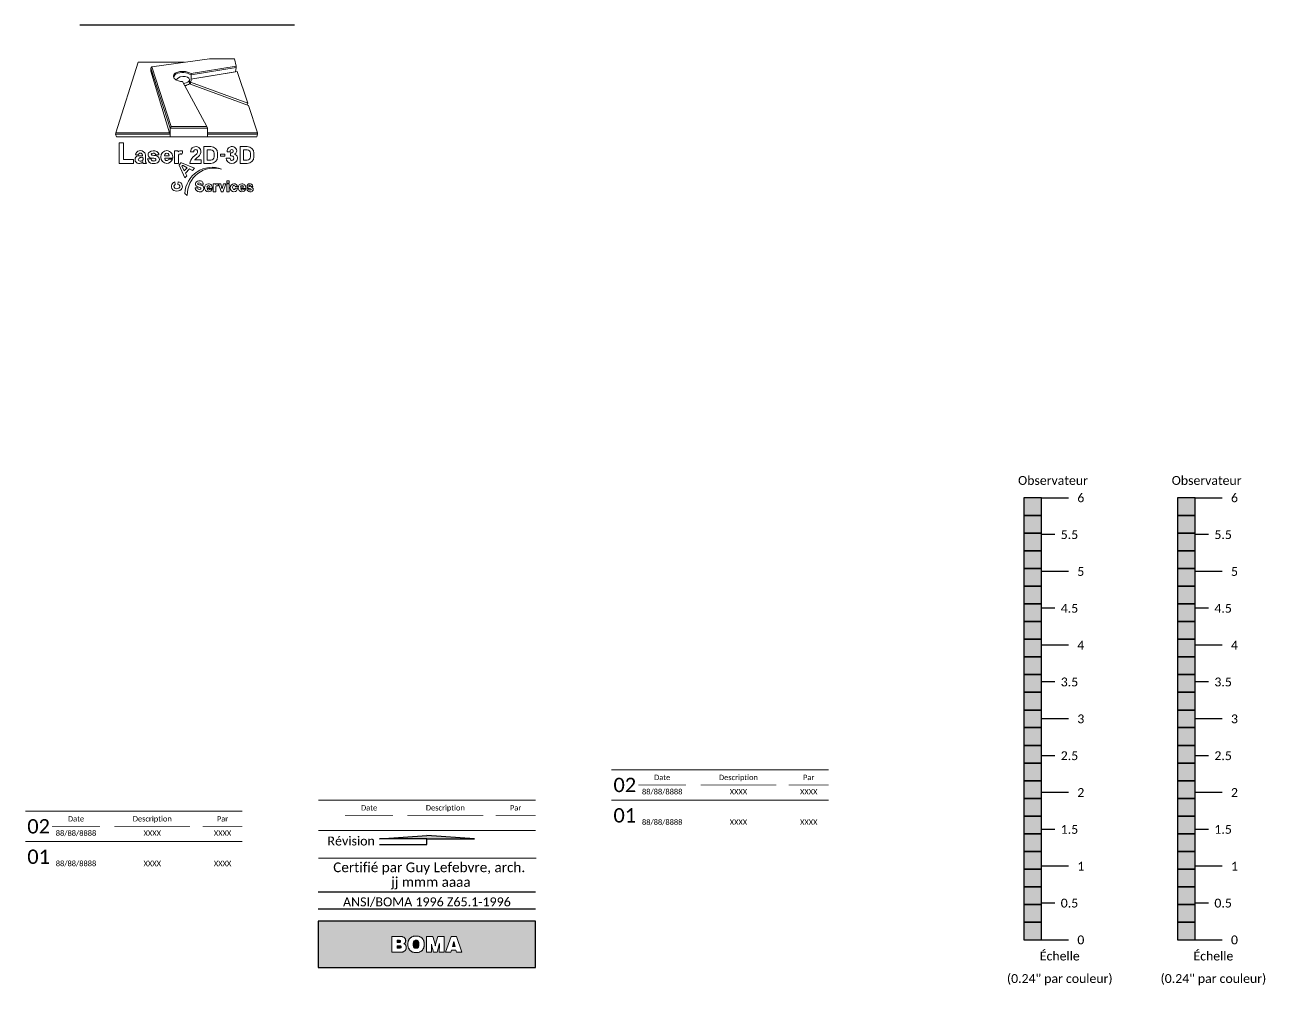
# Paper-space layout 'A0-IMPERIAL' of a CAD drawing. Header units: inches. Extents: x 0 to 75.8, y 0 to 33.1.
# Drawn here: x 48.19 to 75.79, y 11.23 to 32.61 of the extents above; entities that cross this region are included whole.
import ezdxf
from ezdxf.enums import TextEntityAlignment as Align

# ---------------------------------------------------------------- set-up
doc = ezdxf.new("R2010")
doc.units = ezdxf.units.IN
doc.header["$LTSCALE"] = 25
doc.header["$MEASUREMENT"] = 0
doc.layers.add('CARTOUCHE', color=7, linetype='Continuous')
doc.styles.add('Cartouche', font='calibri.ttf')

# ---------------------------------------------------------------- blocks, each defined once
blk = doc.blocks.new('GEN-LOGO-NOIR&BLANC')
at = {"lineweight": 15}
for p, q in [((0, 0), (-12.59, -39.8)), ((0, 0), (26.27, 0)), ((7.71, -2.63), (40.3, 1.99)), ((40.3, 1.99), (54.42, 1.99)), ((54.42, 1.99), (55.34, -2.22)), ((7.14, -5.08), (7.16, -3.27)), ((7.14, -5.08), (17.8, -39.8)), ((7.16, -3.27), (7.71, -2.63)), ((7.16, -3.27), (18.04, -37.24)), ((18.6, -36.29), (7.71, -2.63)), ((29.86, -9.48), (56.05, -5.17)), ((29.86, -9.48), (55.09, -5.33)), ((55.34, -2.22), (30.01, -6.39)), ((30.01, -7.17), (55.34, -3)), ((55.34, -3), (30.01, -7.17)), ((30.01, -6.39), (30.01, -7.17)), ((55.09, -5.33), (55.34, -3)), ((55.34, -2.22), (55.34, -3)), ((61.97, -23.18), (56.05, -5.17)), ((25.08, -10.79), (38.88, -36.29)), ((29.05, -9.91), (29.05, -12.08)), ((29.05, -12.08), (62.35, -24.34)), ((29.05, -12.08), (29.63, -12.29)), ((29.63, -11.27), (61.97, -23.18)), ((29.63, -11.27), (29.63, -12.29)), ((29.63, -12.29), (29.63, -11.27)), ((61.97, -23.18), (61.64, -24.08)), ((67.43, -39.8), (62.35, -24.34)), ((-12.73, -40.58), (-12.59, -39.8)), ((-12.73, -40.58), (18.04, -40.58)), ((-12.73, -40.58), (-12.32, -42.23)), ((-12.59, -39.8), (17.8, -39.8)), ((17.8, -39.8), (18.04, -40.58)), ((18.6, -36.29), (18.04, -37.24)), ((18.04, -37.24), (39.2, -37.24)), ((18.04, -37.24), (18.04, -42.23)), ((18.04, -37.24), (39.2, -37.24)), ((38.88, -36.29), (18.6, -36.29)), ((38.88, -36.29), (39.2, -37.24)), ((39.2, -37.24), (39.2, -39.17)), ((39.2, -39.17), (39.2, -42.23)), ((39.2, -39.8), (67.43, -39.8)), ((39.2, -40.58), (67.48, -40.58)), ((67.48, -40.58), (67.02, -42.23)), ((67.43, -39.8), (67.48, -40.58)), ((-12.32, -42.23), (67.02, -42.23)), ((-8.3, -45.47), (-10.82, -45.47)), ((-10.82, -45.47), (-10.82, -57.2)), ((-8.3, -54.98), (-8.3, -45.47)), ((30.06, -48.9), (29.93, -49.14)), ((37.07, -57.2), (37.07, -47.67)), ((37.07, -47.67), (41.15, -47.67)), ((50.51, -49.14), (50.64, -48.9)), ((57.59, -57.2), (57.59, -47.67)), ((57.59, -47.67), (61.68, -47.67)), ((-2.65, -54.98), (-8.3, -54.98)), ((-2.65, -57.2), (-2.65, -54.98)), ((-1.43, -52.32), (0.12, -52.32)), ((2.42, -52.8), (1.27, -52.8)), ((2.76, -54.28), (2.76, -54.94)), ((2.76, -54.28), (2.76, -54.28)), ((4.15, -56.22), (4.15, -52.56)), ((7.38, -54.6), (5.35, -54.6)), ((10.01, -52.28), (11.72, -52.28)), ((14.89, -52.9), (17.51, -52.9)), ((15.23, -54.2), (19.52, -54.2)), ((19.4, -54.69), (17.29, -54.69)), ((22.56, -50), (20.57, -50)), ((20.57, -50), (20.57, -57.2)), ((22.56, -50.7), (22.56, -50)), ((22.79, -57.2), (22.79, -52.56)), ((25, -50), (24, -50)), ((25, -51.27), (25, -50)), ((29.65, -50.67), (31.38, -50.67)), ((33.1, -51.69), (30.97, -53.69)), ((35.54, -55.21), (31.89, -55.21)), ((32.13, -54.97), (32.61, -54.52)), ((32.61, -54.52), (34.61, -52.65)), ((35.54, -57.2), (35.54, -55.21)), ((39.05, -49.46), (41.15, -49.46)), ((39.05, -55.38), (39.05, -49.46)), ((41.15, -55.38), (39.05, -55.38)), ((42.97, -51.4), (42.97, -53.46)), ((44.89, -51.4), (44.89, -53.46)), ((46.58, -51.87), (46.58, -53.14)), ((48.98, -51.87), (46.58, -51.87)), ((46.58, -53.14), (48.98, -53.14)), ((48.98, -53.14), (48.98, -51.87)), ((49.68, -54.17), (52.04, -54.17)), ((51.96, -50.67), (50.22, -50.67)), ((52.04, -54.17), (52.04, -54.41)), ((52.16, -52.83), (52.16, -51.23)), ((52.16, -51.23), (52.62, -51.23)), ((52.75, -52.83), (52.16, -52.83)), ((59.58, -49.46), (59.58, -55.38)), ((61.68, -49.46), (59.58, -49.46)), ((59.58, -55.38), (61.68, -55.38)), ((63.49, -53.46), (63.49, -51.4)), ((65.42, -51.4), (65.42, -53.46)), ((-10.82, -57.2), (-2.65, -57.2)), ((0.23, -57.2), (0.97, -57.2)), ((2.68, -56.48), (2.68, -57.2)), ((2.68, -57.2), (4.76, -57.2)), ((4.76, -57.2), (4.15, -56.22)), ((7.92, -57.2), (9.17, -57.2)), ((20.57, -57.2), (22.79, -57.2)), ((26.44, -65.41), (23.22, -58.14)), ((23.3, -57.75), (24.11, -56.92)), ((24.5, -56.84), (31.83, -59.94)), ((26.04, -61.31), (24.79, -58.97)), ((24.85, -58.55), (24.94, -58.46)), ((25.36, -58.39), (27.71, -59.61)), ((27.71, -59.61), (26.04, -61.31)), ((29.11, -60.32), (26.78, -62.69)), ((26.78, -62.69), (27.6, -64.23)), ((30.67, -61.12), (29.11, -60.32)), ((29.14, -57.2), (35.54, -57.2)), ((31.83, -59.94), (30.67, -61.12)), ((41.15, -57.2), (37.07, -57.2)), ((61.68, -57.2), (57.59, -57.2)), ((20.8, -67.65), (21, -69.07)), ((22.45, -69.06), (22.61, -67.59)), ((27.6, -64.23), (26.44, -65.41)), ((35.49, -69.41), (33.93, -69.07)), ((35.47, -68.98), (36.87, -68.98)), ((43.67, -68.63), (42.35, -68.63)), ((42.35, -68.63), (42.35, -73.28)), ((43.67, -69.04), (43.67, -68.63)), ((45.23, -68.63), (44.57, -68.63)), ((45.23, -69.47), (45.23, -68.63)), ((46.71, -68.63), (45.38, -68.63)), ((45.38, -68.79), (45.38, -68.63)), ((45.38, -68.79), (46.9, -73.05)), ((47.36, -71.32), (46.71, -68.63)), ((48.2, -68.63), (47.55, -71.32)), ((48, -73.05), (49.59, -68.63)), ((49.59, -68.63), (48.2, -68.63)), ((50.2, -67.03), (51.52, -67.03)), ((50.2, -68.32), (50.2, -67.03)), ((51.52, -68.32), (50.2, -68.32)), ((50.2, -68.7), (51.52, -68.7)), ((50.2, -73.21), (50.2, -68.7)), ((51.52, -67.03), (51.52, -68.32)), ((51.52, -68.7), (51.52, -73.21)), ((27.79, -75.3), (26.44, -74.1)), ((33.67, -71.02), (32.22, -71.02)), ((33.76, -70.46), (35.2, -70.91)), ((34.56, -73.28), (34.94, -73.28)), ((38.9, -70.51), (40.52, -70.51)), ((39.1, -71.38), (41.84, -71.38)), ((41.77, -71.64), (40.38, -71.64)), ((42.35, -73.28), (43.82, -73.28)), ((43.82, -73.28), (43.82, -70.3)), ((47.24, -73.28), (47.67, -73.28)), ((47.48, -71.37), (47.43, -71.37)), ((51.52, -73.21), (50.2, -73.21)), ((56.13, -70.27), (54.83, -70.27)), ((54.92, -71.2), (56.23, -71.2)), ((57.89, -70.51), (59.5, -70.51)), ((58.08, -71.38), (60.82, -71.38)), ((60.76, -71.64), (59.36, -71.64)), ((62.51, -71.6), (61.41, -71.6)), ((62.55, -71.23), (63.59, -71.55)), ((63.82, -70.43), (62.69, -70.18)), ((63.14, -73.28), (63.41, -73.28)), ((63.79, -70.15), (64.84, -70.15))]:
    blk.add_line(p, q, dxfattribs=at)
at = {"color": 7, "lineweight": 15}
for p, q in [((-10.82, -57.2), (-10.82, -45.47)), ((-10.82, -45.47), (-8.3, -45.47)), ((-8.3, -45.47), (-8.3, -54.98)), ((0.12, -52.32), (-1.43, -52.32)), ((4.15, -52.56), (4.15, -56.22)), ((11.72, -52.28), (10.01, -52.28))]:
    blk.add_line(p, q, dxfattribs=at)
at = {"lineweight": 15}
for centre, radius, start, end in [((22.15, -7.89), 2.13, 112.60587, 231.59856), ((22.57, -8.7), 2.41, 117.83539, 179.2629), ((22.57, -8.7), 2.41, 117.83539, 179.2629), ((25.22, -14.6), 9.5, 59.74244, 114.23178), ((25.22, -14.6), 9.5, 114.15275, 114.23178), ((25.17, -14.81), 9.05, 57.66635, 114.28836), ((25.17, -14.81), 9.05, 57.66635, 114.28836), ((22.15, -7.89), 2.13, 201.25434, 231.59856), ((24.68, -4.16), 6.64, 234.50764, 273.4517), ((24.68, -4.16), 6.64, 234.50764, 244.57681), ((25.48, -7.16), 6.08, 278.40671, 305.99941), ((25.17, -18.81), 9.05, 59.63521, 64.58482), ((27.15, -10.05), 2.76, 333.63174, 11.77005), ((27.15, -10.05), 2.76, 333.63174, 11.77005), ((32.51, -50.71), 3.04, 26.62656, 143.56289), ((41.15, -51.4), 3.74, 0, 90), ((52.99, -50.5), 2.85, 23.99379, 145.78252), ((61.68, -51.4), 3.74, 0, 90), ((0.36, -54.98), 2.1, 97.75793, 181.83311), ((0.33, -55.13), 2.07, 177.89375, 267.24991), ((0.94, -52.36), 2.37, 98.65133, 178.97653), ((1.71, -64.21), 11.42, 92.22517, 98.23997), ((0.87, -54.98), 0.795, 132.12554, 244.8902), ((1.19, -52.47), 1.08, 109.28443, 171.98934), ((2.32, -56.93), 3.22, 92.68989, 127.89893), ((1.3, -54), 1.86, 245.84157, 313.54695), ((1.26, -53.02), 3.08, 36.73638, 102.6442), ((1.28, -52.63), 1.26, 37.8505, 110.78248), ((2.19, -54.28), 0.564, 0, 92.68989), ((1.41, -52.48), 1.06, 342.45344, 35.86742), ((2.19, -54.94), 0.564, 313.54168, 360), ((1.78, -52.53), 2.37, 359.36877, 34.85331), ((8.1, -54.45), 2.75, 183.18518, 266.38046), ((7.36, -52.18), 1.74, 125.62813, 208.99602), ((7.95, -51.78), 2.46, 210.50158, 272.23103), ((8.76, -54.1), 4.12, 64.32428, 125.87147), ((8.47, -54.7), 1.09, 174.95161, 262.65631), ((7.97, -51.98), 0.533, 115.1047, 252.51077), ((8.48, -53.05), 1.72, 26.57677, 115.38535), ((3.91, -90.27), 37.99, 80.74816, 84.10625), ((8.04, -60.56), 6.32, 75.17867, 89.94075), ((9.16, -43.81), 12, 266.07155, 267.70621), ((8.74, -54.02), 1.79, 268.05283, 312.03593), ((9.47, -54.99), 0.583, 323.11421, 71.26196), ((9.78, -54.96), 2.19, 2.14709, 83.97461), ((9.75, -54.87), 2.22, 281.52008, 0.01468), ((9.24, -52.51), 2.49, 5.36515, 58.46859), ((16.4, -53.57), 3.64, 93.65228, 266.34772), ((16.2, -52.77), 1.32, 354.33277, 185.66723), ((15.23, -54.41), 0.211, 90, 178.51783), ((16.17, -54.44), 1.15, 178.51783, 347.35222), ((15.94, -53.57), 3.64, 349.98813, 86.34772), ((15.94, -53.57), 3.64, 273.65228, 342.07854), ((24.1, -52.03), 2.04, 92.75569, 139.1123), ((23.68, -52.65), 0.888, 84.62157, 174.10193), ((23.68, -52.88), 1.11, 66.82526, 85.83037), ((24.37, -51.27), 0.634, 246.82526, 0), ((34.78, -57.91), 5.68, 132.04478, 172.81334), ((33.12, -50.53), 3.48, 156.52621, 182.30506), ((33.12, -50.53), 1.75, 156.6909, 184.59494), ((32.49, -50.39), 1.12, 17.49488, 150.68984), ((34.78, -57.91), 3.95, 132.02744, 136.87649), ((32.05, -50.51), 1.58, 311.70205, 16.84079), ((32.04, -50.46), 3.37, 319.5436, 19.36705), ((41.04, -51.39), 1.93, 359.4652, 86.68317), ((41.15, -53.46), 3.74, 270, 0), ((41.06, -53.48), 1.91, 272.85361, 0.46416), ((53.01, -53.85), 3.35, 185.59041, 268.71242), ((53.7, -50.53), 3.48, 156.52621, 182.30506), ((53.7, -50.53), 1.75, 156.53138, 184.59494), ((53.05, -54.45), 1.01, 177.75938, 337.3313), ((52.9, -50.15), 0.858, 7.4097, 158.80396), ((52.71, -50.18), 1.05, 265.03536, 8.13442), ((52.77, -54.2), 1.36, 332.37246, 90.68882), ((53.04, -54.01), 3.18, 268.15797, 348.72416), ((54.04, -54.87), 0.0705, 151.24293, 157.3313), ((54.82, -51.93), 0.211, 120.38551, 175.65965), ((54.82, -51.9), 0.211, 184.34033, 245.7789), ((53.69, -50.02), 2.01, 300.38551, 19.50021), ((53.73, -54.33), 2.45, 352.80809, 65.7789), ((61.57, -51.39), 1.93, 359.4652, 86.68317), ((61.68, -53.46), 3.74, 270, 0), ((61.58, -53.48), 1.91, 272.85361, 0.46416), ((0.8, -55.17), 2.04, 274.72216, 323.78099), ((2.54, -56.47), 0.141, 355.69527, 134.88318), ((8.89, -51.59), 5.62, 272.8826, 283.39631), ((23.55, -57.99), 0.352, 135.44793, 203.8548), ((24.36, -57.16), 0.352, 67.04107, 135.44793), ((25.1, -58.8), 0.352, 135.44793, 208.09982), ((25.2, -58.71), 0.352, 62.79605, 135.44793), ((41.73, -74.68), 15.3, 69.08881, 177.82943), ((42.88, -74.86), 15.1, 73.41712, 181.64395), ((21.36, -70.19), 2.6, 102.47358, 242.13905), ((21.39, -70.18), 1.17, 109.25277, 236.19339), ((22.42, -70.19), 1.13, 302.45807, 88.64127), ((22.41, -70.19), 2.6, 297.86095, 85.59181), ((34.15, -68.78), 1.72, 135.88841, 256.97229), ((34.61, -69.48), 2.55, 58.82613, 131.8399), ((34.1, -68.66), 0.45, 116.01206, 247.72013), ((34.4, -69.24), 1.1, 13.33118, 116.68173), ((35.26, -71.26), 1.87, 359.74813, 82.72039), ((34.88, -68.99), 1.99, 0.12881, 58.06008), ((39.84, -70.95), 2.33, 93.61183, 266.38817), ((39.71, -70.45), 0.809, 355.98429, 184.01571), ((39.54, -70.95), 2.33, 349.45605, 86.38817), ((44.63, -69.96), 1.33, 92.72919, 136.25266), ((44.36, -70.35), 0.542, 84.59327, 173.96504), ((44.36, -70.5), 0.686, 66.82526, 85.85285), ((44.8, -69.47), 0.431, 246.82526, 0), ((54.3, -70.95), 2.33, 95.37638, 266.01672), ((55.28, -70.67), 1.91, 161.55983, 209.54595), ((54.13, -70.32), 0.705, 4.6468, 158.69377), ((54.26, -70.51), 1.89, 7.43162, 95.13409), ((58.82, -70.95), 2.33, 93.61183, 266.38817), ((58.7, -70.45), 0.809, 355.98429, 184.01571), ((58.53, -70.95), 2.33, 349.45605, 86.38817), ((62.84, -69.99), 1.27, 135.85786, 256.94117), ((63.17, -70.5), 1.88, 58.82222, 131.86058), ((62.8, -69.9), 0.308, 115.99143, 247.40905), ((63.02, -70.32), 0.783, 12.22279, 116.69003), ((63.37, -70.14), 1.47, 359.37764, 58.06509), ((21.88, -68), 4.82, 248.83289, 291.16711), ((21.88, -69.66), 1.88, 232.49465, 307.5539), ((34.88, -70.61), 2.69, 188.68733, 263.24136), ((34.45, -71.08), 0.781, 175.84682, 228.47353), ((34.67, -70.69), 1.22, 232.71471, 302.44237), ((34.87, -69.7), 3.59, 271.03867, 282.55494), ((35.06, -71.34), 0.459, 304.89329, 72.23913), ((34.94, -71.13), 2.18, 288.93338, 356.34807), ((39.1, -71.49), 0.108, 90, 178.51783), ((39.69, -71.51), 0.701, 178.51783, 349.03352), ((39.54, -70.95), 2.33, 273.61183, 342.94742), ((47.24, -72.93), 0.352, 199.74939, 270), ((47.43, -71.3), 0.0705, 193.5695, 270), ((47.48, -71.3), 0.0705, 270, 346.4305), ((47.67, -72.93), 0.352, 270, 340.25061), ((54.2, -71.18), 0.721, 216.49303, 358.40693), ((54.06, -71.11), 2.17, 272.12902, 357.54778), ((55.82, -73.19), 1.96, 73.54329, 73.82093), ((58.08, -71.49), 0.108, 90, 178.51783), ((58.68, -71.51), 0.701, 178.51783, 349.03352), ((58.53, -70.95), 2.33, 273.61183, 342.94742), ((63.37, -71.32), 1.97, 188.0391, 263.27434), ((63.05, -71.66), 0.549, 173.68839, 228.39956), ((63.21, -71.38), 0.868, 232.7618, 302.415), ((63.36, -70.65), 2.63, 271.03487, 282.57822), ((63.5, -71.85), 0.315, 304.96734, 72.22053), ((63.64, -71.79), 1.38, 359.72443, 82.68625), ((63.42, -71.7), 1.61, 288.89523, 356.36836)]:
    blk.add_arc(centre, radius, start, end, dxfattribs=at)
at = {"color": 7, "lineweight": 15}
for centre, radius, start, end in [((0.94, -52.36), 2.37, 98.65133, 178.97653), ((1.19, -52.47), 1.08, 109.28443, 171.98934), ((1.26, -53.02), 3.08, 36.73638, 102.6442), ((1.28, -52.63), 1.26, 37.8505, 110.78248), ((1.41, -52.48), 1.06, 342.45344, 35.86742), ((1.78, -52.53), 2.37, 359.36877, 34.85331), ((7.36, -52.18), 1.74, 125.62813, 208.99602), ((8.76, -54.1), 4.12, 64.32428, 125.87147), ((7.97, -51.98), 0.533, 115.91872, 252.51077), ((8.48, -53.05), 1.72, 26.57677, 115.63806), ((3.91, -90.27), 37.99, 80.74816, 84.10625), ((9.24, -52.51), 2.49, 5.36515, 58.46859), ((16.4, -53.57), 3.64, 93.65228, 266.34772), ((16.2, -52.77), 1.32, 354.33277, 185.66723), ((15.94, -53.57), 3.64, 349.98813, 86.34772)]:
    blk.add_arc(centre, radius, start, end, dxfattribs=at)
at = {"layer": 'CARTOUCHE', "lineweight": 15}
blk.add_line((30.01, -7.17), (30.01, -9.46), dxfattribs=at)
blk.add_ellipse((25.43, -9.97), major_axis=(3.62, 0.09), ratio=0.53556, start_param=4.770479, end_param=9.470089, dxfattribs=at)

psp = doc.layouts.new('A0-IMPERIAL')

# ---------------------------------------------------------------- hatches: boundary and pattern name
at = {"true_color": 0xff00ff}
h = psp.add_hatch(color=6, dxfattribs=at)
h.dxf.hatch_style = 1
h.paths.add_polyline_path([(70.813, 22.085), (70.42, 22.085), (70.42, 21.691), (70.813, 21.691)])
h = psp.add_hatch(color=6, dxfattribs=at)
h.dxf.hatch_style = 1
h.paths.add_polyline_path([(74.232, 22.085), (73.839, 22.085), (73.839, 21.691), (74.232, 21.691)])
at = {"true_color": 0xc900ff}
h = psp.add_hatch(color=200, dxfattribs=at)
h.dxf.hatch_style = 1
h.paths.add_polyline_path([(70.813, 21.691), (70.42, 21.691), (70.42, 21.297), (70.813, 21.297)])
at = {"true_color": 0x939598}
h = psp.add_hatch(color=252, dxfattribs=at)
h.dxf.hatch_style = 1
h.paths.add_polyline_path([(74.232, 21.691), (73.839, 21.691), (73.839, 21.297), (74.232, 21.297)])
at = {"true_color": 0x9900ff}
h = psp.add_hatch(color=190, dxfattribs=at)
h.dxf.hatch_style = 1
h.paths.add_polyline_path([(70.813, 21.297), (70.42, 21.297), (70.42, 20.904), (70.813, 20.904)])
h = psp.add_hatch(color=190, dxfattribs=at)
h.dxf.hatch_style = 1
h.paths.add_polyline_path([(74.232, 21.297), (73.839, 21.297), (73.839, 20.904), (74.232, 20.904)])
at = {"true_color": 0x5f00ff}
h = psp.add_hatch(color=180, dxfattribs=at)
h.dxf.hatch_style = 1
h.paths.add_polyline_path([(70.813, 20.904), (70.42, 20.904), (70.42, 20.51), (70.813, 20.51)])
at = {"true_color": 0x636466}
h = psp.add_hatch(color=251, dxfattribs=at)
h.dxf.hatch_style = 1
h.paths.add_polyline_path([(74.232, 20.904), (73.839, 20.904), (73.839, 20.51), (74.232, 20.51)])
at = {"true_color": 0x2a00ff}
h = psp.add_hatch(color=180, dxfattribs=at)
h.dxf.hatch_style = 1
h.paths.add_polyline_path([(70.813, 20.51), (70.42, 20.51), (70.42, 20.116), (70.813, 20.116)])
h = psp.add_hatch(color=180, dxfattribs=at)
h.dxf.hatch_style = 1
h.paths.add_polyline_path([(74.232, 20.51), (73.839, 20.51), (73.839, 20.116), (74.232, 20.116)])
at = {"true_color": 0x000aff}
h = psp.add_hatch(color=5, dxfattribs=at)
h.dxf.hatch_style = 1
h.paths.add_polyline_path([(70.813, 20.116), (70.42, 20.116), (70.42, 19.722), (70.813, 19.722)])
at = {"true_color": 0x939598}
h = psp.add_hatch(color=252, dxfattribs=at)
h.dxf.hatch_style = 1
h.paths.add_polyline_path([(74.232, 20.116), (73.839, 20.116), (73.839, 19.722), (74.232, 19.722)])
at = {"true_color": 0x003fff}
h = psp.add_hatch(color=160, dxfattribs=at)
h.dxf.hatch_style = 1
h.paths.add_polyline_path([(70.813, 19.722), (70.42, 19.722), (70.42, 19.329), (70.813, 19.329)])
h = psp.add_hatch(color=160, dxfattribs=at)
h.dxf.hatch_style = 1
h.paths.add_polyline_path([(74.232, 19.722), (73.839, 19.722), (73.839, 19.329), (74.232, 19.329)])
at = {"true_color": 0x0074ff}
h = psp.add_hatch(color=150, dxfattribs=at)
h.dxf.hatch_style = 1
h.paths.add_polyline_path([(70.813, 19.329), (70.42, 19.329), (70.42, 18.935), (70.813, 18.935)])
at = {"true_color": 0xc7c8ca}
h = psp.add_hatch(color=9, dxfattribs=at)
h.dxf.hatch_style = 1
h.paths.add_polyline_path([(74.232, 19.329), (73.839, 19.329), (73.839, 18.935), (74.232, 18.935)])
at = {"true_color": 0x00aaff}
h = psp.add_hatch(color=140, dxfattribs=at)
h.dxf.hatch_style = 1
h.paths.add_polyline_path([(70.813, 18.935), (70.42, 18.935), (70.42, 18.541), (70.813, 18.541)])
h = psp.add_hatch(color=140, dxfattribs=at)
h.dxf.hatch_style = 1
h.paths.add_polyline_path([(74.232, 18.935), (73.839, 18.935), (73.839, 18.541), (74.232, 18.541)])
at = {"true_color": 0x00dfff}
h = psp.add_hatch(color=4, dxfattribs=at)
h.dxf.hatch_style = 1
h.paths.add_polyline_path([(70.813, 18.541), (70.42, 18.541), (70.42, 18.148), (70.813, 18.148)])
at = {"true_color": 0x939598}
h = psp.add_hatch(color=252, dxfattribs=at)
h.dxf.hatch_style = 1
h.paths.add_polyline_path([(74.232, 18.541), (73.839, 18.541), (73.839, 18.148), (74.232, 18.148)])
at = {"true_color": 0x00ffe9}
h = psp.add_hatch(color=4, dxfattribs=at)
h.dxf.hatch_style = 1
h.paths.add_polyline_path([(70.813, 18.148), (70.42, 18.148), (70.42, 17.754), (70.813, 17.754)])
h = psp.add_hatch(color=4, dxfattribs=at)
h.dxf.hatch_style = 1
h.paths.add_polyline_path([(74.232, 18.148), (73.839, 18.148), (73.839, 17.754), (74.232, 17.754)])
at = {"true_color": 0x00ffb4}
h = psp.add_hatch(color=120, dxfattribs=at)
h.dxf.hatch_style = 1
h.paths.add_polyline_path([(70.813, 17.754), (70.42, 17.754), (70.42, 17.36), (70.813, 17.36)])
at = {"true_color": 0x636466}
h = psp.add_hatch(color=251, dxfattribs=at)
h.dxf.hatch_style = 1
h.paths.add_polyline_path([(74.232, 17.754), (73.839, 17.754), (73.839, 17.36), (74.232, 17.36)])
at = {"true_color": 0x00ff7f}
h = psp.add_hatch(color=110, dxfattribs=at)
h.dxf.hatch_style = 1
h.paths.add_polyline_path([(70.813, 17.36), (70.42, 17.36), (70.42, 16.967), (70.813, 16.967)])
h = psp.add_hatch(color=110, dxfattribs=at)
h.dxf.hatch_style = 1
h.paths.add_polyline_path([(74.232, 17.36), (73.839, 17.36), (73.839, 16.967), (74.232, 16.967)])
at = {"true_color": 0x00ff4a}
h = psp.add_hatch(color=100, dxfattribs=at)
h.dxf.hatch_style = 1
h.paths.add_polyline_path([(70.813, 16.967), (70.42, 16.967), (70.42, 16.573), (70.813, 16.573)])
at = {"true_color": 0x939598}
h = psp.add_hatch(color=252, dxfattribs=at)
h.dxf.hatch_style = 1
h.paths.add_polyline_path([(74.232, 16.967), (73.839, 16.967), (73.839, 16.573), (74.232, 16.573)])
at = {"true_color": 0x00ff15}
h = psp.add_hatch(color=3, dxfattribs=at)
h.dxf.hatch_style = 1
h.paths.add_polyline_path([(70.813, 16.573), (70.42, 16.573), (70.42, 16.179), (70.813, 16.179)])
h = psp.add_hatch(color=3, dxfattribs=at)
h.dxf.hatch_style = 1
h.paths.add_polyline_path([(74.232, 16.573), (73.839, 16.573), (73.839, 16.179), (74.232, 16.179)])
at = {"true_color": 0x1fff00}
h = psp.add_hatch(color=3, dxfattribs=at)
h.dxf.hatch_style = 1
h.paths.add_polyline_path([(70.813, 16.179), (70.42, 16.179), (70.42, 15.785), (70.813, 15.785)])
at = {"true_color": 0xc7c8ca}
h = psp.add_hatch(color=9, dxfattribs=at)
h.dxf.hatch_style = 1
h.paths.add_polyline_path([(74.232, 16.179), (73.839, 16.179), (73.839, 15.785), (74.232, 15.785)])
at = {"true_color": 0x55ff00}
h = psp.add_hatch(color=80, dxfattribs=at)
h.dxf.hatch_style = 1
h.paths.add_polyline_path([(70.813, 15.785), (70.42, 15.785), (70.42, 15.392), (70.813, 15.392)])
h = psp.add_hatch(color=80, dxfattribs=at)
h.dxf.hatch_style = 1
h.paths.add_polyline_path([(74.232, 15.785), (73.839, 15.785), (73.839, 15.392), (74.232, 15.392)])
at = {"true_color": 0x8aff00}
h = psp.add_hatch(color=70, dxfattribs=at)
h.dxf.hatch_style = 1
h.paths.add_polyline_path([(70.813, 15.392), (70.42, 15.392), (70.42, 14.998), (70.813, 14.998)])
at = {"true_color": 0x939598}
h = psp.add_hatch(color=252, dxfattribs=at)
h.dxf.hatch_style = 1
h.paths.add_polyline_path([(74.232, 15.392), (73.839, 15.392), (73.839, 14.998), (74.232, 14.998)])
at = {"true_color": 0xbfff00}
h = psp.add_hatch(color=60, dxfattribs=at)
h.dxf.hatch_style = 1
h.paths.add_polyline_path([(70.813, 14.998), (70.42, 14.998), (70.42, 14.604), (70.813, 14.604)])
h = psp.add_hatch(color=60, dxfattribs=at)
h.dxf.hatch_style = 1
h.paths.add_polyline_path([(74.232, 14.998), (73.839, 14.998), (73.839, 14.604), (74.232, 14.604)])
at = {"true_color": 0xf4ff00}
h = psp.add_hatch(color=2, dxfattribs=at)
h.dxf.hatch_style = 1
h.paths.add_polyline_path([(70.813, 14.604), (70.42, 14.604), (70.42, 14.211), (70.813, 14.211)])
at = {"true_color": 0x636466}
h = psp.add_hatch(color=251, dxfattribs=at)
h.dxf.hatch_style = 1
h.paths.add_polyline_path([(74.232, 14.604), (73.839, 14.604), (73.839, 14.211), (74.232, 14.211)])
at = {"true_color": 0xffd400}
h = psp.add_hatch(color=40, dxfattribs=at)
h.dxf.hatch_style = 1
h.paths.add_polyline_path([(70.813, 14.211), (70.42, 14.211), (70.42, 13.817), (70.813, 13.817)])
h = psp.add_hatch(color=40, dxfattribs=at)
h.dxf.hatch_style = 1
h.paths.add_polyline_path([(74.232, 14.211), (73.839, 14.211), (73.839, 13.817), (74.232, 13.817)])
at = {"true_color": 0xff9f00}
h = psp.add_hatch(color=30, dxfattribs=at)
h.dxf.hatch_style = 1
h.paths.add_polyline_path([(70.813, 13.817), (70.42, 13.817), (70.42, 13.423), (70.813, 13.423)])
at = {"true_color": 0x939598}
h = psp.add_hatch(color=252, dxfattribs=at)
h.dxf.hatch_style = 1
h.paths.add_polyline_path([(74.232, 13.817), (73.839, 13.817), (73.839, 13.423), (74.232, 13.423)])
at = {"true_color": 0xff6a00}
h = psp.add_hatch(color=30, dxfattribs=at)
h.dxf.hatch_style = 1
h.paths.add_polyline_path([(70.813, 13.423), (70.42, 13.423), (70.42, 13.03), (70.813, 13.03)])
h = psp.add_hatch(color=30, dxfattribs=at)
h.dxf.hatch_style = 1
h.paths.add_polyline_path([(74.232, 13.423), (73.839, 13.423), (73.839, 13.03), (74.232, 13.03)])
at = {"true_color": 0xff3500}
h = psp.add_hatch(color=20, dxfattribs=at)
h.dxf.hatch_style = 1
h.paths.add_polyline_path([(70.813, 13.03), (70.42, 13.03), (70.42, 12.636), (70.813, 12.636)])
at = {"true_color": 0xc7c8ca}
h = psp.add_hatch(color=9, dxfattribs=at)
h.dxf.hatch_style = 1
h.paths.add_polyline_path([(74.232, 13.03), (73.839, 13.03), (73.839, 12.636), (74.232, 12.636)])
at = {"true_color": 0xff0000}
h = psp.add_hatch(color=1, dxfattribs=at)
h.dxf.hatch_style = 1
h.paths.add_polyline_path([(70.813, 12.636), (70.42, 12.636), (70.42, 12.242), (70.813, 12.242)])
h = psp.add_hatch(color=1, dxfattribs=at)
h.dxf.hatch_style = 1
h.paths.add_polyline_path([(74.232, 12.636), (73.839, 12.636), (73.839, 12.242), (74.232, 12.242)])
at = {"layer": 'CARTOUCHE'}
h = psp.add_hatch(color=256, dxfattribs=at)
h.dxf.hatch_style = 1
h.paths.add_polyline_path([(57.138, 14.563), (56.079, 14.491), (57.138, 14.491), (58.197, 14.491)])
h = psp.add_hatch(color=256, dxfattribs=at)
h.dxf.hatch_style = 1
h.paths.add_polyline_path([(59.555, 12.663), (54.719, 12.663), (54.719, 11.626), (59.555, 11.626)])
h.paths.add_polyline_path([(57.127, 11.969), (57.127, 12.32), (57.269, 12.32), (57.318, 12.146), (57.32, 12.137), (57.321, 12.13), (57.323, 12.12), (57.324, 12.11), (57.325, 12.121), (57.326, 12.126), (57.329, 12.138), (57.331, 12.145), (57.38, 12.32), (57.523, 12.32), (57.523, 11.969), (57.413, 11.969), (57.414, 12.142), (57.414, 12.153), (57.414, 12.16), (57.414, 12.156), (57.411, 12.145), (57.411, 12.142), (57.41, 12.139), (57.367, 11.969), (57.283, 11.969), (57.239, 12.136), (57.237, 12.146), (57.236, 12.148), (57.236, 12.14), (57.236, 12.139), (57.236, 11.969)], flags=16)
h.paths.add_polyline_path([(56.99, 11.98), (56.981, 11.975), (56.972, 11.972), (56.962, 11.968), (56.952, 11.965), (56.941, 11.963), (56.931, 11.961), (56.919, 11.96), (56.908, 11.959), (56.896, 11.959), (56.884, 11.959), (56.873, 11.96), (56.861, 11.962), (56.851, 11.963), (56.84, 11.966), (56.83, 11.968), (56.82, 11.972), (56.811, 11.975), (56.802, 11.98), (56.793, 11.985), (56.785, 11.99), (56.777, 11.996), (56.77, 12.002), (56.763, 12.009), (56.756, 12.016), (56.75, 12.024), (56.744, 12.032), (56.739, 12.04), (56.734, 12.049), (56.73, 12.058), (56.726, 12.067), (56.723, 12.077), (56.72, 12.087), (56.718, 12.098), (56.716, 12.108), (56.715, 12.12), (56.714, 12.131), (56.713, 12.144), (56.714, 12.156), (56.714, 12.168), (56.716, 12.179), (56.717, 12.19), (56.72, 12.2), (56.722, 12.211), (56.726, 12.22), (56.729, 12.23), (56.734, 12.239), (56.738, 12.248), (56.743, 12.256), (56.749, 12.264), (56.755, 12.272), (56.762, 12.279), (56.77, 12.286), (56.777, 12.293), (56.785, 12.298), (56.794, 12.304), (56.802, 12.309), (56.811, 12.313), (56.821, 12.317), (56.83, 12.32), (56.84, 12.323), (56.851, 12.325), (56.862, 12.327), (56.873, 12.328), (56.884, 12.329), (56.896, 12.329), (56.908, 12.329), (56.92, 12.328), (56.931, 12.327), (56.942, 12.325), (56.952, 12.323), (56.962, 12.32), (56.972, 12.317), (56.981, 12.313), (56.99, 12.309), (56.999, 12.304), (57.007, 12.298), (57.015, 12.292), (57.022, 12.286), (57.029, 12.279), (57.036, 12.272), (57.042, 12.265), (57.048, 12.257), (57.053, 12.248), (57.058, 12.24), (57.062, 12.231), (57.066, 12.221), (57.069, 12.211), (57.072, 12.201), (57.074, 12.191), (57.076, 12.18), (57.077, 12.169), (57.078, 12.157), (57.079, 12.145), (57.078, 12.132), (57.078, 12.121), (57.076, 12.11), (57.075, 12.099), (57.072, 12.088), (57.07, 12.078), (57.067, 12.068), (57.063, 12.059), (57.059, 12.05), (57.054, 12.041), (57.049, 12.033), (57.043, 12.025), (57.037, 12.017), (57.03, 12.01), (57.029, 12.009), (57.022, 12.002), (57.015, 11.996), (57.007, 11.99), (56.999, 11.985)], flags=16)
h.paths.add_polyline_path([(56.927, 12.062), (56.918, 12.058), (56.908, 12.056), (56.896, 12.055), (56.894, 12.055), (56.882, 12.056), (56.872, 12.059), (56.863, 12.063), (56.856, 12.069), (56.849, 12.076), (56.846, 12.081), (56.842, 12.088), (56.839, 12.097), (56.837, 12.107), (56.835, 12.118), (56.834, 12.131), (56.834, 12.144), (56.834, 12.154), (56.835, 12.167), (56.837, 12.178), (56.839, 12.188), (56.842, 12.198), (56.845, 12.206), (56.85, 12.214), (56.857, 12.221), (56.865, 12.227), (56.874, 12.231), (56.884, 12.233), (56.896, 12.234), (56.898, 12.234), (56.91, 12.233), (56.92, 12.23), (56.929, 12.226), (56.936, 12.22), (56.943, 12.213), (56.946, 12.208), (56.949, 12.2), (56.952, 12.191), (56.955, 12.181), (56.956, 12.17), (56.957, 12.158), (56.958, 12.144), (56.958, 12.135), (56.957, 12.122), (56.955, 12.11), (56.953, 12.1), (56.95, 12.091), (56.947, 12.083), (56.942, 12.075), (56.935, 12.068)], flags=0)
h.paths.add_polyline_path([(57.553, 11.969), (57.674, 12.32), (57.793, 12.32), (57.914, 11.969), (57.797, 11.969), (57.784, 12.014), (57.683, 12.014), (57.669, 11.969)], flags=16)
h.paths.add_polyline_path([(56.664, 12.021), (56.658, 12.012), (56.652, 12.005), (56.644, 11.997), (56.635, 11.991), (56.626, 11.986), (56.623, 11.984), (56.614, 11.98), (56.604, 11.976), (56.593, 11.973), (56.586, 11.972), (56.579, 11.971), (56.571, 11.97), (56.561, 11.97), (56.55, 11.969), (56.538, 11.969), (56.524, 11.969), (56.516, 11.969), (56.36, 11.969), (56.36, 12.32), (56.505, 12.32), (56.519, 12.32), (56.532, 12.32), (56.543, 12.32), (56.553, 12.319), (56.562, 12.319), (56.57, 12.318), (56.572, 12.318), (56.584, 12.316), (56.595, 12.314), (56.603, 12.311), (56.605, 12.31), (56.616, 12.306), (56.626, 12.301), (56.634, 12.295), (56.642, 12.288), (56.648, 12.281), (56.65, 12.278), (56.655, 12.269), (56.66, 12.26), (56.662, 12.25), (56.664, 12.239), (56.665, 12.228), (56.665, 12.225), (56.664, 12.214), (56.663, 12.203), (56.66, 12.193), (56.655, 12.184), (56.654, 12.182), (56.648, 12.173), (56.64, 12.166), (56.632, 12.16), (56.624, 12.157), (56.634, 12.153), (56.644, 12.149), (56.652, 12.142), (56.659, 12.135), (56.663, 12.129), (56.668, 12.121), (56.672, 12.112), (56.674, 12.102), (56.676, 12.091), (56.677, 12.079), (56.677, 12.076), (56.677, 12.065), (56.675, 12.054), (56.673, 12.043), (56.67, 12.034), (56.666, 12.024)], flags=16)
h.paths.add_polyline_path([(56.561, 12.071), (56.555, 12.064), (56.546, 12.06), (56.536, 12.059), (56.522, 12.058), (56.476, 12.058), (56.476, 12.112), (56.521, 12.112), (56.525, 12.112), (56.538, 12.111), (56.548, 12.109), (56.555, 12.106), (56.557, 12.104), (56.562, 12.096), (56.564, 12.085), (56.564, 12.082)], flags=0)
h.paths.add_polyline_path([(57.704, 12.095), (57.734, 12.204), (57.763, 12.095)], flags=0)
h.paths.add_polyline_path([(56.546, 12.189), (56.54, 12.187), (56.53, 12.185), (56.517, 12.184), (56.476, 12.184), (56.476, 12.233), (56.502, 12.233), (56.504, 12.233), (56.519, 12.233), (56.531, 12.232), (56.539, 12.23), (56.546, 12.228), (56.551, 12.22), (56.553, 12.208), (56.551, 12.197)], flags=0)
h.paths.add_polyline_path([(56.553, 12.208), (56.553, 12.209), (56.551, 12.22), (56.546, 12.228), (56.545, 12.228), (56.546, 12.227), (56.551, 12.22), (56.553, 12.208)], flags=0)
h = psp.add_hatch(color=256, dxfattribs=at)
h.dxf.hatch_style = 1
h.paths.add_polyline_path([(56.546, 12.227), (56.545, 12.228), (56.539, 12.23), (56.531, 12.232), (56.519, 12.233), (56.504, 12.233), (56.502, 12.233), (56.476, 12.233), (56.476, 12.184), (56.517, 12.184), (56.53, 12.185), (56.54, 12.187), (56.546, 12.189), (56.551, 12.197), (56.553, 12.208), (56.553, 12.209), (56.551, 12.22)])
h = psp.add_hatch(color=256, dxfattribs=at)
h.dxf.hatch_style = 1
h.paths.add_polyline_path([(56.956, 12.17), (56.955, 12.181), (56.952, 12.191), (56.949, 12.2), (56.946, 12.208), (56.943, 12.213), (56.936, 12.22), (56.929, 12.226), (56.92, 12.23), (56.91, 12.233), (56.898, 12.234), (56.896, 12.234), (56.884, 12.233), (56.874, 12.231), (56.865, 12.227), (56.857, 12.221), (56.85, 12.214), (56.849, 12.213), (56.845, 12.206), (56.842, 12.198), (56.839, 12.188), (56.837, 12.178), (56.835, 12.167), (56.834, 12.154), (56.834, 12.144), (56.834, 12.131), (56.835, 12.118), (56.837, 12.107), (56.839, 12.097), (56.842, 12.088), (56.846, 12.081), (56.849, 12.076), (56.856, 12.069), (56.863, 12.063), (56.872, 12.059), (56.882, 12.056), (56.894, 12.055), (56.896, 12.055), (56.908, 12.056), (56.918, 12.058), (56.927, 12.062), (56.935, 12.068), (56.942, 12.075), (56.943, 12.076), (56.947, 12.083), (56.95, 12.091), (56.953, 12.1), (56.955, 12.11), (56.957, 12.122), (56.958, 12.135), (56.958, 12.144), (56.957, 12.158)])
h = psp.add_hatch(color=256, dxfattribs=at)
h.dxf.hatch_style = 1
h.paths.add_polyline_path([(57.734, 12.204), (57.704, 12.095), (57.763, 12.095)])
h = psp.add_hatch(color=256, dxfattribs=at)
h.dxf.hatch_style = 1
h.paths.add_polyline_path([(56.561, 12.071), (56.564, 12.082), (56.564, 12.085), (56.562, 12.096), (56.557, 12.104), (56.555, 12.106), (56.548, 12.109), (56.538, 12.111), (56.525, 12.112), (56.521, 12.112), (56.476, 12.112), (56.476, 12.058), (56.522, 12.058), (56.536, 12.059), (56.546, 12.06), (56.554, 12.064), (56.555, 12.064)])

# ---------------------------------------------------------------- linework, layer by layer
for p, q in [((70.813, 22.085), (71.414, 22.085)), ((74.232, 22.085), (74.833, 22.085)), ((71.114, 21.264), (70.813, 21.264)), ((74.533, 21.264), (74.232, 21.264)), ((71.414, 20.444), (70.813, 20.444)), ((74.833, 20.444), (74.232, 20.444)), ((71.114, 19.624), (70.813, 19.624)), ((74.533, 19.624), (74.232, 19.624)), ((71.414, 18.804), (70.813, 18.804)), ((74.833, 18.804), (74.232, 18.804)), ((71.114, 17.984), (70.813, 17.984)), ((74.533, 17.984), (74.232, 17.984)), ((71.414, 17.163), (70.813, 17.163)), ((74.833, 17.163), (74.232, 17.163)), ((71.114, 16.343), (70.813, 16.343)), ((74.533, 16.343), (74.232, 16.343)), ((71.414, 15.523), (70.813, 15.523)), ((74.833, 15.523), (74.232, 15.523)), ((71.114, 14.703), (70.813, 14.703)), ((74.533, 14.703), (74.232, 14.703)), ((71.414, 13.883), (70.813, 13.883)), ((74.833, 13.883), (74.232, 13.883)), ((71.114, 13.062), (70.813, 13.062)), ((74.533, 13.062), (74.232, 13.062)), ((70.813, 12.242), (71.414, 12.242)), ((74.232, 12.242), (74.833, 12.242))]:
    psp.add_line(p, q)
for points in [[(70.42, 21.691), (70.813, 21.691), (70.813, 22.085), (70.42, 22.085)], [(73.839, 21.691), (74.232, 21.691), (74.232, 22.085), (73.839, 22.085)], [(70.42, 21.297), (70.813, 21.297), (70.813, 21.691), (70.42, 21.691)], [(73.839, 21.297), (74.232, 21.297), (74.232, 21.691), (73.839, 21.691)], [(70.42, 20.904), (70.813, 20.904), (70.813, 21.297), (70.42, 21.297)], [(73.839, 20.904), (74.232, 20.904), (74.232, 21.297), (73.839, 21.297)], [(70.42, 20.51), (70.813, 20.51), (70.813, 20.904), (70.42, 20.904)], [(73.839, 20.51), (74.232, 20.51), (74.232, 20.904), (73.839, 20.904)], [(70.42, 20.116), (70.813, 20.116), (70.813, 20.51), (70.42, 20.51)], [(73.839, 20.116), (74.232, 20.116), (74.232, 20.51), (73.839, 20.51)], [(70.42, 19.722), (70.813, 19.722), (70.813, 20.116), (70.42, 20.116)], [(73.839, 19.722), (74.232, 19.722), (74.232, 20.116), (73.839, 20.116)], [(70.42, 19.329), (70.813, 19.329), (70.813, 19.722), (70.42, 19.722)], [(73.839, 19.329), (74.232, 19.329), (74.232, 19.722), (73.839, 19.722)], [(70.42, 18.935), (70.813, 18.935), (70.813, 19.329), (70.42, 19.329)], [(73.839, 18.935), (74.232, 18.935), (74.232, 19.329), (73.839, 19.329)], [(70.42, 18.541), (70.813, 18.541), (70.813, 18.935), (70.42, 18.935)], [(73.839, 18.541), (74.232, 18.541), (74.232, 18.935), (73.839, 18.935)], [(70.42, 18.148), (70.813, 18.148), (70.813, 18.541), (70.42, 18.541)], [(73.839, 18.148), (74.232, 18.148), (74.232, 18.541), (73.839, 18.541)], [(70.42, 17.754), (70.813, 17.754), (70.813, 18.148), (70.42, 18.148)], [(73.839, 17.754), (74.232, 17.754), (74.232, 18.148), (73.839, 18.148)], [(70.42, 17.36), (70.813, 17.36), (70.813, 17.754), (70.42, 17.754)], [(73.839, 17.36), (74.232, 17.36), (74.232, 17.754), (73.839, 17.754)], [(70.42, 16.967), (70.813, 16.967), (70.813, 17.36), (70.42, 17.36)], [(73.839, 16.967), (74.232, 16.967), (74.232, 17.36), (73.839, 17.36)], [(70.42, 16.573), (70.813, 16.573), (70.813, 16.967), (70.42, 16.967)], [(73.839, 16.573), (74.232, 16.573), (74.232, 16.967), (73.839, 16.967)], [(70.42, 16.179), (70.813, 16.179), (70.813, 16.573), (70.42, 16.573)], [(73.839, 16.179), (74.232, 16.179), (74.232, 16.573), (73.839, 16.573)], [(70.42, 15.785), (70.813, 15.785), (70.813, 16.179), (70.42, 16.179)], [(73.839, 15.785), (74.232, 15.785), (74.232, 16.179), (73.839, 16.179)], [(70.42, 15.392), (70.813, 15.392), (70.813, 15.785), (70.42, 15.785)], [(73.839, 15.392), (74.232, 15.392), (74.232, 15.785), (73.839, 15.785)], [(70.42, 14.998), (70.813, 14.998), (70.813, 15.392), (70.42, 15.392)], [(73.839, 14.998), (74.232, 14.998), (74.232, 15.392), (73.839, 15.392)], [(70.42, 14.604), (70.813, 14.604), (70.813, 14.998), (70.42, 14.998)], [(73.839, 14.604), (74.232, 14.604), (74.232, 14.998), (73.839, 14.998)], [(70.42, 14.211), (70.813, 14.211), (70.813, 14.604), (70.42, 14.604)], [(73.839, 14.211), (74.232, 14.211), (74.232, 14.604), (73.839, 14.604)], [(70.42, 13.817), (70.813, 13.817), (70.813, 14.211), (70.42, 14.211)], [(73.839, 13.817), (74.232, 13.817), (74.232, 14.211), (73.839, 14.211)], [(70.42, 13.423), (70.813, 13.423), (70.813, 13.817), (70.42, 13.817)], [(73.839, 13.423), (74.232, 13.423), (74.232, 13.817), (73.839, 13.817)], [(70.42, 13.03), (70.813, 13.03), (70.813, 13.423), (70.42, 13.423)], [(73.839, 13.03), (74.232, 13.03), (74.232, 13.423), (73.839, 13.423)], [(70.42, 12.636), (70.813, 12.636), (70.813, 13.03), (70.42, 13.03)], [(73.839, 12.636), (74.232, 12.636), (74.232, 13.03), (73.839, 13.03)], [(70.42, 12.242), (70.813, 12.242), (70.813, 12.636), (70.42, 12.636)], [(73.839, 12.242), (74.232, 12.242), (74.232, 12.636), (73.839, 12.636)]]:
    psp.add_lwpolyline(points, close=True)
for p, q in [((49.413, 32.613), (54.188, 32.613)), ((56.079, 14.368), (57.138, 14.368)), ((57.138, 14.368), (57.138, 14.491)), ((59.555, 13.306), (54.719, 13.306)), ((59.555, 12.929), (54.719, 12.929))]:
    psp.add_line(p, q, dxfattribs=at)
for points, const_width in [([(61.243, 16.03), (66.077, 16.03)], 0.019), ([(61.84, 15.692), (62.906, 15.692)], 0.019), ([(63.227, 15.692), (64.913, 15.692)], 0.019), ([(65.19, 15.692), (66.077, 15.692)], 0.019), ([(54.721, 15.354), (59.555, 15.354)], 0.019), ([(61.243, 15.354), (66.077, 15.354)], 0.019), ([(48.199, 15.109), (53.033, 15.109)], 0.019), ([(55.318, 15.015), (56.384, 15.015)], 0.019), ([(56.705, 15.015), (58.391, 15.015)], 0.019), ([(58.668, 15.015), (59.555, 15.015)], 0.019), ([(48.796, 14.771), (49.862, 14.771)], 0.019), ([(50.183, 14.771), (51.869, 14.771)], 0.019), ([(52.146, 14.771), (53.033, 14.771)], 0.019), ([(54.721, 14.677), (59.555, 14.677)], 0.019), ([(48.199, 14.432), (53.033, 14.432)], 0.019), ([(54.719, 14.061), (59.57, 14.061)], 0.02)]:
    psp.add_lwpolyline(points, dxfattribs=dict(at, const_width=const_width))
for points in [[(57.138, 14.491), (56.079, 14.491), (57.138, 14.563)], [(57.138, 14.491), (58.197, 14.491), (57.138, 14.563)]]:
    psp.add_lwpolyline(points, dxfattribs=at)
psp.add_lwpolyline([(59.555, 12.663), (54.719, 12.663), (54.719, 11.626), (59.555, 11.626), (59.555, 12.663)], close=True, dxfattribs=at)
at = {"layer": 'CARTOUCHE', "color": 7, "lineweight": 0}
for points in [[(56.505, 12.32), (56.36, 12.32), (56.36, 11.969), (56.516, 11.969), (56.524, 11.969), (56.538, 11.969), (56.55, 11.969), (56.561, 11.97), (56.571, 11.97), (56.579, 11.971), (56.586, 11.972), (56.593, 11.973), (56.604, 11.976), (56.614, 11.98), (56.623, 11.984), (56.626, 11.986), (56.635, 11.991), (56.644, 11.997), (56.652, 12.005), (56.658, 12.012), (56.664, 12.021), (56.666, 12.024), (56.67, 12.034), (56.673, 12.043), (56.675, 12.054)], [(56.502, 12.233), (56.504, 12.233), (56.519, 12.233), (56.531, 12.232), (56.539, 12.23), (56.545, 12.228), (56.546, 12.227), (56.551, 12.22), (56.553, 12.209), (56.553, 12.208), (56.551, 12.197), (56.546, 12.189), (56.54, 12.187), (56.53, 12.185), (56.517, 12.184), (56.476, 12.184)], [(56.502, 12.233), (56.504, 12.233), (56.519, 12.233), (56.531, 12.232), (56.539, 12.23), (56.545, 12.228), (56.546, 12.227), (56.551, 12.22), (56.553, 12.209), (56.553, 12.208), (56.551, 12.197), (56.546, 12.189), (56.54, 12.187), (56.53, 12.185), (56.517, 12.184), (56.476, 12.184)], [(56.476, 12.184), (56.476, 12.233), (56.502, 12.233)], [(56.664, 12.239), (56.662, 12.25), (56.66, 12.26), (56.655, 12.269), (56.65, 12.278), (56.648, 12.281), (56.642, 12.288), (56.634, 12.295), (56.626, 12.301), (56.616, 12.306), (56.605, 12.31), (56.603, 12.311), (56.595, 12.314), (56.584, 12.316), (56.572, 12.318), (56.57, 12.318), (56.562, 12.319), (56.553, 12.319), (56.543, 12.32), (56.532, 12.32), (56.519, 12.32), (56.505, 12.32)], [(56.672, 12.112), (56.668, 12.121), (56.663, 12.129), (56.659, 12.135), (56.652, 12.142), (56.644, 12.149), (56.634, 12.153), (56.624, 12.157), (56.632, 12.16), (56.64, 12.166), (56.648, 12.173), (56.654, 12.182)], [(56.654, 12.182), (56.655, 12.184), (56.66, 12.193), (56.663, 12.203), (56.664, 12.214), (56.665, 12.225), (56.665, 12.228), (56.664, 12.239)], [(56.654, 12.182), (56.655, 12.184), (56.66, 12.193), (56.663, 12.203), (56.664, 12.214), (56.665, 12.225), (56.665, 12.228), (56.664, 12.239)], [(56.734, 12.239), (56.729, 12.23), (56.726, 12.22), (56.722, 12.211), (56.72, 12.2), (56.717, 12.19), (56.716, 12.179), (56.714, 12.168), (56.714, 12.156), (56.713, 12.144), (56.713, 12.143), (56.714, 12.131), (56.715, 12.12), (56.716, 12.108), (56.718, 12.098), (56.72, 12.087), (56.723, 12.077), (56.726, 12.067), (56.73, 12.058), (56.734, 12.049), (56.739, 12.04), (56.744, 12.032), (56.75, 12.024), (56.756, 12.016), (56.763, 12.009), (56.763, 12.009), (56.77, 12.002), (56.777, 11.996), (56.785, 11.99), (56.793, 11.985), (56.802, 11.98), (56.811, 11.975), (56.82, 11.972), (56.83, 11.968), (56.84, 11.966), (56.851, 11.963), (56.861, 11.962), (56.873, 11.96), (56.884, 11.959), (56.896, 11.959), (56.908, 11.959), (56.919, 11.96), (56.931, 11.961), (56.941, 11.963), (56.952, 11.965), (56.962, 11.968), (56.972, 11.972), (56.981, 11.975), (56.99, 11.98), (56.999, 11.985), (57.007, 11.99), (57.015, 11.996), (57.022, 12.002), (57.029, 12.009), (57.03, 12.01), (57.037, 12.017), (57.043, 12.025), (57.049, 12.033), (57.054, 12.041), (57.059, 12.05)], [(56.896, 12.329), (56.884, 12.329), (56.873, 12.328), (56.862, 12.327), (56.851, 12.325), (56.84, 12.323), (56.83, 12.32), (56.821, 12.317), (56.811, 12.313), (56.802, 12.309), (56.794, 12.304), (56.785, 12.298), (56.777, 12.293), (56.77, 12.286), (56.763, 12.279), (56.762, 12.279), (56.755, 12.272), (56.749, 12.264), (56.743, 12.256), (56.738, 12.248), (56.734, 12.239)], [(56.896, 12.055), (56.894, 12.055), (56.882, 12.056), (56.872, 12.059), (56.863, 12.063), (56.856, 12.069), (56.849, 12.076), (56.846, 12.081), (56.842, 12.088), (56.839, 12.097), (56.837, 12.107), (56.835, 12.118), (56.834, 12.131), (56.834, 12.144), (56.834, 12.154), (56.835, 12.167), (56.837, 12.178), (56.839, 12.188), (56.842, 12.198), (56.845, 12.206), (56.849, 12.213), (56.85, 12.214), (56.857, 12.221), (56.865, 12.227), (56.874, 12.231), (56.884, 12.233), (56.896, 12.234)], [(57.059, 12.05), (57.063, 12.059), (57.067, 12.068), (57.07, 12.078), (57.072, 12.088), (57.075, 12.099), (57.076, 12.11), (57.078, 12.121), (57.078, 12.132), (57.079, 12.144), (57.079, 12.145), (57.078, 12.157), (57.077, 12.169), (57.076, 12.18), (57.074, 12.191), (57.072, 12.201), (57.069, 12.211), (57.066, 12.221), (57.062, 12.231), (57.058, 12.24), (57.053, 12.248), (57.048, 12.257), (57.042, 12.265), (57.036, 12.272), (57.029, 12.279), (57.022, 12.286), (57.015, 12.292), (57.007, 12.298), (56.999, 12.304), (56.99, 12.309), (56.981, 12.313), (56.972, 12.317), (56.962, 12.32), (56.952, 12.323), (56.942, 12.325), (56.931, 12.327), (56.92, 12.328), (56.908, 12.329), (56.896, 12.329)], [(56.896, 12.234), (56.898, 12.234), (56.91, 12.233), (56.92, 12.23), (56.929, 12.226), (56.936, 12.22), (56.943, 12.213), (56.946, 12.208), (56.949, 12.2), (56.952, 12.191), (56.955, 12.181), (56.956, 12.17), (56.957, 12.158), (56.958, 12.144), (56.958, 12.135), (56.957, 12.122), (56.955, 12.11), (56.953, 12.1), (56.95, 12.091), (56.947, 12.083), (56.943, 12.076), (56.942, 12.075), (56.935, 12.068), (56.927, 12.062), (56.918, 12.058), (56.908, 12.056), (56.896, 12.055)], [(57.269, 12.32), (57.127, 12.32), (57.127, 11.969), (57.236, 11.969), (57.236, 12.139), (57.236, 12.14), (57.236, 12.148)], [(57.236, 12.148), (57.237, 12.146), (57.239, 12.136), (57.283, 11.969)], [(57.324, 12.11), (57.323, 12.12), (57.321, 12.13), (57.32, 12.137), (57.318, 12.146), (57.269, 12.32)], [(57.283, 11.969), (57.367, 11.969), (57.41, 12.139), (57.411, 12.142), (57.411, 12.145), (57.414, 12.156), (57.414, 12.16)], [(57.523, 12.32), (57.38, 12.32), (57.331, 12.145), (57.329, 12.138), (57.326, 12.126), (57.325, 12.121), (57.324, 12.111)], [(57.414, 12.16), (57.414, 12.153), (57.414, 12.142), (57.413, 11.969), (57.523, 11.969), (57.523, 12.32)], [(57.414, 12.16), (57.414, 12.153), (57.414, 12.142), (57.413, 11.969), (57.523, 11.969), (57.523, 12.32)], [(57.793, 12.32), (57.674, 12.32), (57.553, 11.969), (57.669, 11.969), (57.683, 12.014), (57.784, 12.014)], [(57.704, 12.095), (57.734, 12.204)], [(57.734, 12.204), (57.763, 12.095), (57.704, 12.095)], [(57.734, 12.204), (57.763, 12.095), (57.704, 12.095)], [(57.784, 12.014), (57.797, 11.969), (57.914, 11.969), (57.793, 12.32)], [(57.784, 12.014), (57.797, 11.969), (57.914, 11.969), (57.793, 12.32)], [(56.521, 12.112), (56.525, 12.112), (56.538, 12.111), (56.548, 12.109), (56.555, 12.106), (56.557, 12.104), (56.562, 12.096), (56.564, 12.085), (56.564, 12.082), (56.561, 12.071), (56.555, 12.064), (56.554, 12.064), (56.546, 12.06), (56.536, 12.059), (56.522, 12.058), (56.476, 12.058)], [(56.521, 12.112), (56.525, 12.112), (56.538, 12.111), (56.548, 12.109), (56.555, 12.106), (56.557, 12.104), (56.562, 12.096), (56.564, 12.085), (56.564, 12.082), (56.561, 12.071), (56.555, 12.064), (56.554, 12.064), (56.546, 12.06), (56.536, 12.059), (56.522, 12.058), (56.476, 12.058)], [(56.476, 12.058), (56.476, 12.112), (56.521, 12.112)], [(56.675, 12.054), (56.677, 12.065), (56.677, 12.076), (56.677, 12.079), (56.676, 12.091), (56.674, 12.102), (56.672, 12.112)], [(56.675, 12.054), (56.677, 12.065), (56.677, 12.076), (56.677, 12.079), (56.676, 12.091), (56.674, 12.102), (56.672, 12.112)]]:
    psp.add_lwpolyline(points, dxfattribs=at)

# ---------------------------------------------------------------- block references
at = {"layer": 'CARTOUCHE', "xscale": 0.03937007874015701, "yscale": 0.03937007874015701, "zscale": 0.03937007874015701}
psp.add_blockref('GEN-LOGO-NOIR&BLANC', (50.712, 31.778), dxfattribs=at)

# ---------------------------------------------------------------- texts
at = {"layer": 'CARTOUCHE', "style": 'Cartouche'}
for s, height, p in [('Observateur', 0.19685, (71.069, 22.47)), ('Observateur', 0.19685, (74.488, 22.47)), ('02', 0.319, (61.541, 15.692)), ('88/88/8888', 0.1196, (62.373, 15.541)), ('XXXX', 0.1196, (64.07, 15.541)), ('XXXX', 0.1196, (65.634, 15.541)), ('02', 0.319, (48.497, 14.771)), ('01', 0.319, (61.541, 15.015)), ('88/88/8888', 0.1196, (62.373, 14.864)), ('XXXX', 0.1196, (64.07, 14.864)), ('XXXX', 0.1196, (65.634, 14.864)), ('88/88/8888', 0.1196, (49.329, 14.619)), ('XXXX', 0.1196, (51.026, 14.619)), ('XXXX', 0.1196, (52.59, 14.619)), ('01', 0.319, (48.497, 14.094)), ('88/88/8888', 0.1196, (49.329, 13.943)), ('XXXX', 0.1196, (51.026, 13.943)), ('XXXX', 0.1196, (52.59, 13.943)), ('Échelle', 0.1969, (71.22, 11.883)), ('Échelle', 0.1969, (74.639, 11.883)), ('(0.24" par couleur)', 0.19685, (71.22, 11.382)), ('(0.24" par couleur)', 0.19685, (74.639, 11.382))]:
    psp.add_text(s, height=height, dxfattribs=at).set_placement(p, align=Align.MIDDLE_CENTER)
for s, height, p in [('6', 0.197, (71.611, 22.085)), ('6', 0.197, (75.03, 22.085)), ('5.5', 0.1969, (71.242, 21.264)), ('5.5', 0.1969, (74.661, 21.264)), ('5', 0.197, (71.611, 20.444)), ('5', 0.197, (75.03, 20.444)), ('4.5', 0.1969, (71.242, 19.624)), ('4.5', 0.1969, (74.661, 19.624)), ('4', 0.197, (71.611, 18.804)), ('4', 0.197, (75.03, 18.804)), ('3.5', 0.1969, (71.242, 17.984)), ('3.5', 0.1969, (74.661, 17.984)), ('3', 0.197, (71.611, 17.163)), ('3', 0.197, (75.03, 17.163)), ('2.5', 0.1969, (71.242, 16.343)), ('2.5', 0.1969, (74.661, 16.343)), ('2', 0.197, (71.611, 15.523)), ('2', 0.197, (75.03, 15.523)), ('1.5', 0.1969, (71.242, 14.703)), ('1.5', 0.1969, (74.661, 14.703)), ('1', 0.197, (71.611, 13.883)), ('1', 0.197, (75.03, 13.883)), ('0.5', 0.1969, (71.242, 13.062)), ('0.5', 0.1969, (74.661, 13.062)), ('0', 0.197, (71.611, 12.242)), ('0', 0.197, (75.03, 12.242))]:
    psp.add_text(s, height=height, dxfattribs=at).set_placement(p, align=Align.MIDDLE_LEFT)
for s, height, p in [('Date', 0.1196, (62.373, 15.919)), ('Description', 0.11963, (64.07, 15.919)), ('Par', 0.1196, (65.634, 15.919)), ('Date', 0.1196, (55.851, 15.243)), ('Description', 0.11963, (57.548, 15.243)), ('Par', 0.1196, (59.112, 15.243)), ('Date', 0.1196, (49.329, 14.998)), ('Description', 0.11963, (51.026, 14.998)), ('Par', 0.1196, (52.59, 14.998))]:
    psp.add_text(s, height=height, dxfattribs=at).set_placement(p, align=Align.TOP_CENTER)
for s, height, p in [('Révision', 0.1994, (55.452, 14.45)), ('Certifié par Guy Lefebvre, arch.', 0.21641, (57.189, 13.84)), (' jj mmm aaaa', 0.21641, (57.189, 13.511))]:
    psp.add_text(s, height=height, dxfattribs=at).set_placement(p, align=Align.MIDDLE)
psp.add_text('ANSI/BOMA 1996 Z65.1-1996', height=0.19938, dxfattribs=at).set_placement((57.137, 12.929), align=Align.BOTTOM_CENTER)

doc.saveas('drawing.dxf')
